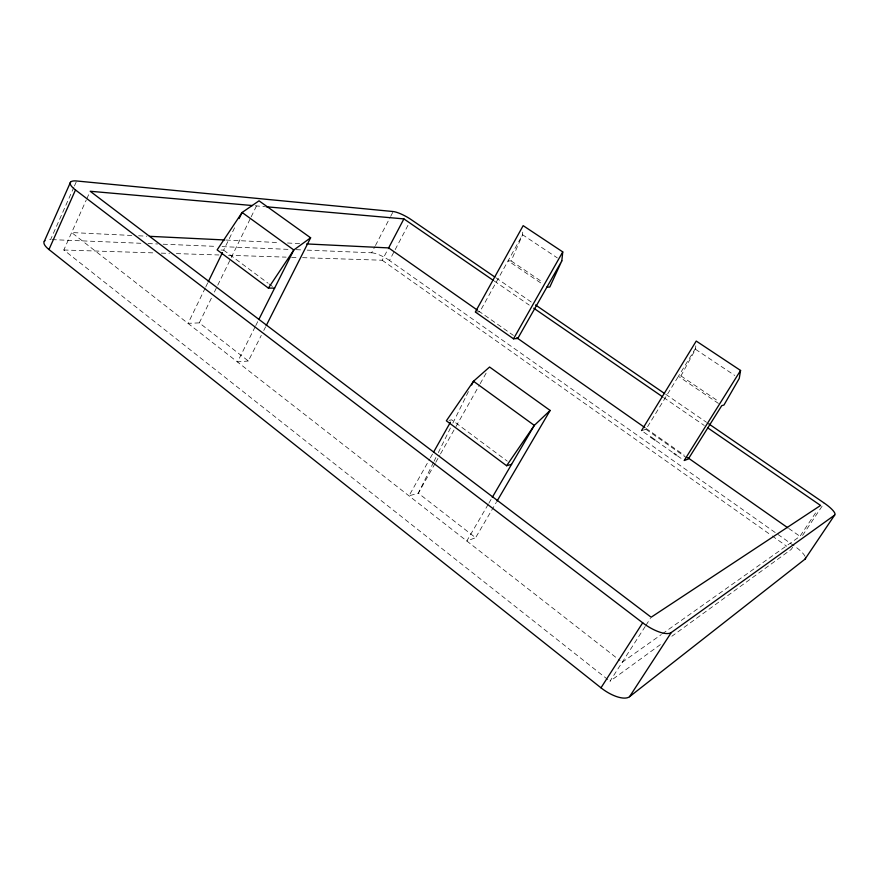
<?xml version="1.0" encoding="UTF-8"?>
<svg xmlns="http://www.w3.org/2000/svg" width="879" height="879" viewBox="0 0 879 879"><rect width="100%" height="100%" fill="white"/><g stroke="black" fill="none" stroke-linecap="round" stroke-linejoin="round"><path stroke-width="0.66" stroke-dasharray="4.39 3.3" d="M522.73 232.144L522.565 234.737L511.193 260.931L508.095 260.821L542.409 284.082M641.538 430.589L645.977 429.337L678.423 376.3L680.928 375.904L695.509 349.293L695.805 345.876M73.891 187.216L50.608 239.571A21.294 6.922 23.1 0 0 47.224 239.769M74.44 185.974L76.66 180.986M607.828 679.566L63.815 249.999L86.252 200.016M86.823 198.764L89.065 193.765M205.268 287.949L188.073 323.329L199.302 322.89L248.339 360.994L261.283 335.382M205.862 286.73L207.631 283.071M221.036 250.043L223.64 250.141L235.561 225.837M199.302 322.89L211.971 296.992M214.377 292.059L230.672 258.767M231.265 257.536L250.57 218.08M251.174 216.849L256.602 205.752M433.479 462.442L418.327 493.196L408.977 495.844L429.699 459.036M434.094 461.211L435.907 457.53M438.335 452.608L450.455 428.007M452.883 423.085L468.65 391.1M255.152 326.801L237.495 361.906L248.339 360.994M255.756 325.593L258.195 320.758M263.755 330.504L265.601 326.845M307.189 250.13L371.674 252.789L374.839 246.724M375.465 245.516L390.023 217.607M390.661 216.388L393.188 211.542M302.596 257.668L382.178 260.228L388.65 247.911M805.054 556.374A16.877 4.593 33.7 0 0 795.132 546.584L389.463 260.459L394.539 250.823M395.176 249.625L408.493 224.343M430.369 457.849L433.039 453.103M435.127 463.442L418.327 493.196L475.605 537.717L496.305 502.37M435.808 462.255L439.841 455.113M440.511 453.916L455.3 427.732M455.97 426.546L479.505 384.881M480.176 383.683L486.219 372.971M488.153 504.436L466.815 540.992L475.605 537.717M488.845 503.26L491.603 498.536M695.586 348.282L678.423 376.3L718.407 403.406M645.219 626.463L609.982 681.258L661.931 643.483M645.955 625.31L650.416 618.376M792.682 547.243L791.232 549.419L671.875 636.242M662.447 633.759L799.967 536.333L816.888 510.974M802.582 535.432L824.194 503.063M622.189 662.272L661.327 634.55M449.059 420.327L451.762 419.854L507.216 461.112M475.33 312.001L479.791 311.814L522.565 234.737L557.33 257.899M63.815 249.999L154.385 252.91M161.253 253.13L169.482 253.394M176.349 253.613L218.882 254.976M228.496 255.284L286.125 257.14M291.619 257.316L297.102 257.492M51.982 239.626L141.167 243.296M148.024 243.582L157.627 243.977M163.12 244.208L216.63 246.406M222.112 246.636L290.718 249.46M296.212 249.68L301.695 249.911M131.773 235.462L71.649 232.55L620.025 660.59M138.607 235.792L146.804 236.187M226.057 240.033L279.346 242.615M287.543 243.011L299.838 243.604M255.218 205.796L264.766 206.642M695.509 349.293L734.767 375.454M511.193 260.931L542.969 282.456M680.928 375.904L718.297 401.209M495.932 277.786L532.158 302.64M665.722 394.308L706.474 422.272M494.229 281.016L529.235 305.101M663.612 397.506L704.255 425.469M478.55 310.957L513.391 335.382M645.999 428.37L684.214 455.168M788.727 528.455L799.967 536.333M645.977 429.337L687.18 458.234M643.78 432.171L649.394 436.105M656.13 440.84L674.072 453.454M677.445 455.827L683.049 459.772M382.178 260.228L771.059 535.157M772.18 535.948L786.749 546.255M223.64 250.141L268.128 283.236M269.205 284.038L272.468 286.466M371.674 252.789A14.416 3.626 27.9 0 1 389.463 260.459"/><path stroke-width="1.32" d="M561.813 260.887L562.758 251.91L523.159 225.65L475.33 312.001L513.523 338.811L517.775 338.459L561.813 260.887L549.782 287.07L546.837 287.081M641.538 430.589L696.234 341.063L740.568 370.466L739.261 378.442L723.955 405.043L721.736 405.658L688.29 459.025L685.202 460.167M44.28 241.362L70.485 182.25M708.738 423.832L824.194 503.063A17.064 4.054 33.1 0 1 834.621 515.116L804.999 559.165L629.54 696.706A24.986 10.46 34.8 0 1 600.983 687.817L48.96 249.526L75.484 189.963A21.579 6.131 24 0 1 76.66 180.986L393.188 211.542A14.558 3.186 28.1 0 1 411.031 219.519L494.8 277.006M208.224 281.851L222.453 252.581M239.132 218.552L242.11 212.476L259.019 200.819L310.617 237.802L266.216 325.626M471.682 384.947L473.495 381.255L489.581 367.026L550.133 410.449L496.998 501.184M258.8 319.538L293.806 249.977L310.617 237.802M306.672 243.933L388.65 247.911L403.89 218.893L493.097 280.247M433.71 451.916L450.422 422.228M513.523 338.811L562.758 251.91M492.284 497.36L534.311 425.392L550.133 410.449M684.17 460.552L740.568 370.466M600.983 687.817L642.692 622.804A25.392 9.317 34 0 0 671.303 632.517L834.621 515.116M629.54 696.706L671.303 632.517M268.381 288.103L293.806 249.977L242.11 212.476L217.135 249.889L268.381 288.103L274.633 288.081M506.601 465.727L534.311 425.392L473.495 381.255L446.356 420.81L506.601 465.727L511.567 464.343M149.54 236.319L224.683 239.967M252.493 205.554L90.185 191.259L651.152 617.223L820.568 505.458L707.65 427.798M266.128 206.763L403.89 218.893M535.553 304.969L664.59 393.528M533.751 308.199L662.48 396.737M388.65 247.911L477.429 310.166M516.764 337.745L644.878 427.59M687.587 457.53L787.606 527.664M650.515 436.896L655.009 440.049M674.072 453.454L676.325 455.036M75.484 189.963L642.692 622.804M805.516 558.055A16.877 4.593 33.7 0 1 804.999 559.165M48.96 249.526A21.294 6.922 23.1 0 1 44.95 240.659"/></g></svg>
